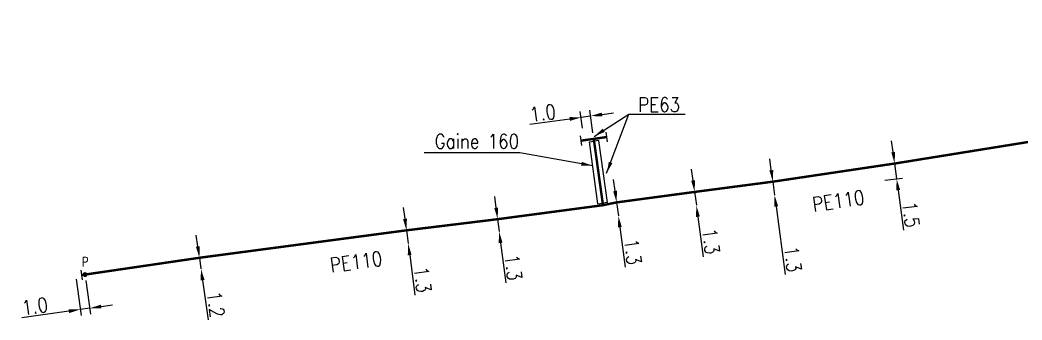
# Model space of a CAD drawing. Header units: millimetres. Extents: x 108996 to 110000, y 121000 to 122001.
# Drawn here: x 109760.5 to 109864.9, y 121576.7 to 121607.9 of the extents above; entities that cross this region are included whole.
import ezdxf
from ezdxf.enums import TextEntityAlignment as Align

# ---------------------------------------------------------------- set-up
doc = ezdxf.new("R2010")
doc.units = ezdxf.units.MM
doc.header["$PDMODE"] = 34
doc.linetypes.add('L_100_PE', pattern=[14, 10, -1.5, 1, -1.5])
doc.layers.get('0').update_dxf_attribs({"linetype": 'CONTINUOUS'})
doc.layers.get('Defpoints').update_dxf_attribs({"linetype": 'CONTINUOUS'})
for name, color, linetype in [('L_140', 3, 'CONTINUOUS'), ('L_300', 7, 'CONTINUOUS'), ('L_340', 7, 'CONTINUOUS'), ('L_400', 7, 'CONTINUOUS')]:
    doc.layers.add(name, color=color, linetype=linetype)
doc.styles.add('G_ROMANS', font='ROMANS.SHX', dxfattribs={"width": 0.75})
doc.styles.get("Standard").update_dxf_attribs({"font": 'romans.shx', "width": 0.85})
doc.dimstyles.get("Standard").update_dxf_attribs({"dimtxt": 1.5, "dimasz": 1.2, "dimexe": 0.625, "dimexo": 0.625, "dimgap": 0.25, "dimtad": 1, "dimdec": 1, "dimzin": 0, "dimdsep": 46, "dimtxsty": 'Standard', "dimcen": -0.5, "dimadec": 0, "dimazin": 0, "dimtfac": 1, "dimtdec": 1, "dimtmove": 0, "dimatfit": 3, "dimfxl": 0, "dimtolj": 1, "dimtzin": 0, "dimarcsym": 0})

# ---------------------------------------------------------------- blocks, each defined once
blk = doc.blocks.new('*D18')
at = {"layer": 'Defpoints', "color": 0, "linetype": 'Continuous', "transparency": 16777216}
for p in [(109766.27, 121581.54), (109767.3, 121581.4), (109766.8, 121577.76)]:
    blk.add_point(p, dxfattribs=at)
at = {"layer": 'L_340', "color": 0, "linetype": 'Continuous', "lineweight": -2, "transparency": 16777216}
for p, q in [((109766.36, 121580.92), (109766.89, 121577.14)), ((109767.39, 121580.79), (109767.88, 121577.28)), ((109765.62, 121577.59), (109760.73, 121576.9)), ((109767.8, 121577.9), (109766.8, 121577.76)), ((109768.98, 121578.06), (109770.17, 121578.23))]:
    blk.add_line(p, q, dxfattribs=at)
at = {"layer": 'L_340', "color": 0, "linetype": 'Continuous', "transparency": 16777216}
for points in [[(109765.59, 121577.79), (109765.64, 121577.39), (109766.8, 121577.76)], [(109768.96, 121578.26), (109769.01, 121577.87), (109767.8, 121577.9)]]:
    blk.add_solid(points, dxfattribs=at)
at = {"layer": 'L_340', "color": 0, "linetype": 'Continuous', "transparency": 16777216, "insert": (109762.07, 121578.1), "char_height": 1.5, "attachment_point": 5, "rotation": 8.0689}
blk.add_mtext('\\A1;1.0', dxfattribs=at)
blk = doc.blocks.new('*D19')
at = {"layer": 'Defpoints', "color": 0, "linetype": 'Continuous', "transparency": 16777216}
for p in [(109800.79, 121586.01), (109800.97, 121584.63), (109800.97, 121584.63)]:
    blk.add_point(p, dxfattribs=at)
at = {"layer": 'L_140', "color": 0, "linetype": 'Continuous', "lineweight": -2, "transparency": 16777216}
for p, q in [((109800.64, 121587.2), (109800.49, 121588.39)), ((109800.79, 121586.01), (109800.97, 121584.63)), ((109800.35, 121584.55), (109800.35, 121584.55)), ((109801.13, 121583.44), (109801.66, 121579.25))]:
    blk.add_line(p, q, dxfattribs=at)
at = {"layer": 'L_140', "color": 0, "linetype": 'Continuous', "transparency": 16777216}
for points in [[(109800.84, 121587.23), (109800.44, 121587.18), (109800.79, 121586.01)], [(109801.32, 121583.46), (109800.93, 121583.41), (109800.97, 121584.63)]]:
    blk.add_solid(points, dxfattribs=at)
at = {"layer": 'L_140', "color": 0, "linetype": 'Continuous', "transparency": 16777216, "insert": (109802.47, 121580.86), "char_height": 1.5, "attachment_point": 5, "rotation": 277.3383}
blk.add_mtext('\\A1;1.3', dxfattribs=at)
blk = doc.blocks.new('*D20')
at = {"layer": 'Defpoints', "color": 0, "linetype": 'Continuous', "transparency": 16777216}
for p in [(109810.29, 121587.17), (109810.45, 121585.88), (109810.45, 121585.88)]:
    blk.add_point(p, dxfattribs=at)
at = {"layer": 'L_140', "color": 0, "linetype": 'Continuous', "lineweight": -2, "transparency": 16777216}
for p, q in [((109810.14, 121588.36), (109809.99, 121589.55)), ((109810.29, 121587.17), (109810.45, 121585.88)), ((109810.6, 121584.69), (109811.13, 121580.53))]:
    blk.add_line(p, q, dxfattribs=at)
at = {"layer": 'L_140', "color": 0, "linetype": 'Continuous', "transparency": 16777216}
for points in [[(109810.34, 121588.39), (109809.94, 121588.34), (109810.29, 121587.17)], [(109810.8, 121584.72), (109810.4, 121584.67), (109810.45, 121585.88)]]:
    blk.add_solid(points, dxfattribs=at)
at = {"layer": 'L_140', "color": 0, "linetype": 'Continuous', "transparency": 16777216, "insert": (109811.93, 121582.14), "char_height": 1.5, "attachment_point": 5, "rotation": 277.1834}
blk.add_mtext('\\A1;1.3', dxfattribs=at)
blk = doc.blocks.new('*D21')
at = {"layer": 'Defpoints', "color": 0, "linetype": 'Continuous', "transparency": 16777216}
for p in [(109822.69, 121588.92), (109822.87, 121587.53), (109822.87, 121587.53)]:
    blk.add_point(p, dxfattribs=at)
at = {"layer": 'L_140', "color": 0, "linetype": 'Continuous', "lineweight": -2, "transparency": 16777216}
for p, q in [((109822.53, 121590.11), (109822.37, 121591.3)), ((109822.69, 121588.92), (109822.87, 121587.53)), ((109823.03, 121586.34), (109823.59, 121582.16))]:
    blk.add_line(p, q, dxfattribs=at)
at = {"layer": 'L_140', "color": 0, "linetype": 'Continuous', "transparency": 16777216}
for points in [[(109822.73, 121590.14), (109822.33, 121590.08), (109822.69, 121588.92)], [(109823.23, 121586.37), (109822.83, 121586.32), (109822.87, 121587.53)]]:
    blk.add_solid(points, dxfattribs=at)
at = {"layer": 'L_140', "color": 0, "linetype": 'Continuous', "transparency": 16777216, "insert": (109824.38, 121583.77), "char_height": 1.5, "attachment_point": 5, "rotation": 277.5971}
blk.add_mtext('\\A1;1.3', dxfattribs=at)
blk = doc.blocks.new('*D22')
at = {"layer": 'Defpoints', "color": 0, "linetype": 'Continuous', "transparency": 16777216}
for p in [(109830.82, 121590.01), (109831, 121588.62), (109831, 121588.62)]:
    blk.add_point(p, dxfattribs=at)
at = {"layer": 'L_140', "color": 0, "linetype": 'Continuous', "lineweight": -2, "transparency": 16777216}
for p, q in [((109830.66, 121591.2), (109830.5, 121592.38)), ((109830.82, 121590.01), (109831, 121588.62)), ((109831.16, 121587.43), (109831.72, 121583.25))]:
    blk.add_line(p, q, dxfattribs=at)
at = {"layer": 'L_140', "color": 0, "linetype": 'Continuous', "transparency": 16777216}
for points in [[(109830.86, 121591.22), (109830.46, 121591.17), (109830.82, 121590.01)], [(109831.36, 121587.46), (109830.96, 121587.4), (109831, 121588.62)]]:
    blk.add_solid(points, dxfattribs=at)
at = {"layer": 'L_140', "color": 0, "linetype": 'Continuous', "transparency": 16777216, "insert": (109832.52, 121584.86), "char_height": 1.5, "attachment_point": 5, "rotation": 277.6327}
blk.add_mtext('\\A1;1.3', dxfattribs=at)
blk = doc.blocks.new('*D23')
at = {"layer": 'Defpoints', "color": 0, "linetype": 'Continuous', "transparency": 16777216}
for p in [(109838.97, 121591.08), (109839.15, 121589.69), (109839.15, 121589.69)]:
    blk.add_point(p, dxfattribs=at)
at = {"layer": 'L_140', "color": 0, "linetype": 'Continuous', "lineweight": -2, "transparency": 16777216}
for p, q in [((109838.81, 121592.27), (109838.65, 121593.46)), ((109838.97, 121591.08), (109839.15, 121589.69)), ((109839.31, 121588.5), (109840.26, 121581.39))]:
    blk.add_line(p, q, dxfattribs=at)
at = {"layer": 'L_140', "color": 0, "linetype": 'Continuous', "transparency": 16777216}
for points in [[(109839.01, 121592.29), (109838.61, 121592.24), (109838.97, 121591.08)], [(109839.51, 121588.53), (109839.11, 121588.48), (109839.15, 121589.69)]]:
    blk.add_solid(points, dxfattribs=at)
at = {"layer": 'L_140', "color": 0, "linetype": 'Continuous', "transparency": 16777216, "insert": (109841.05, 121583), "char_height": 1.5, "attachment_point": 5, "rotation": 277.5614}
blk.add_mtext('\\A1;1.3', dxfattribs=at)
blk = doc.blocks.new('*D24')
at = {"layer": 'Defpoints', "color": 0, "linetype": 'Continuous', "transparency": 16777216}
for p in [(109851.66, 121592.97), (109850.02, 121591.13), (109851.87, 121591.38)]:
    blk.add_point(p, dxfattribs=at)
at = {"layer": 'L_140', "color": 0, "linetype": 'Continuous', "lineweight": -2, "transparency": 16777216}
for p, q in [((109851.5, 121594.15), (109851.35, 121595.34)), ((109851.66, 121592.97), (109851.87, 121591.38)), ((109850.64, 121591.22), (109852.49, 121591.46)), ((109852.03, 121590.19), (109852.58, 121586.04))]:
    blk.add_line(p, q, dxfattribs=at)
at = {"layer": 'L_140', "color": 0, "linetype": 'Continuous', "transparency": 16777216}
for points in [[(109851.7, 121594.18), (109851.31, 121594.13), (109851.66, 121592.97)], [(109852.23, 121590.22), (109851.83, 121590.16), (109851.87, 121591.38)]]:
    blk.add_solid(points, dxfattribs=at)
at = {"layer": 'L_140', "color": 0, "linetype": 'Continuous', "transparency": 16777216, "insert": (109853.37, 121587.65), "char_height": 1.5, "attachment_point": 5, "rotation": 277.5403}
blk.add_mtext('\\A1;1.5', dxfattribs=at)
blk = doc.blocks.new('*D35')
at = {"layer": 'Defpoints', "color": 0, "linetype": 'Continuous', "transparency": 16777216}
for p in [(109818.99, 121597.78), (109819.23, 121596.05), (109820.31, 121595.54)]:
    blk.add_point(p, dxfattribs=at)
at = {"layer": 'L_140', "color": 0, "linetype": 'Continuous', "lineweight": -2, "transparency": 16777216}
for p, q in [((109819.14, 121596.67), (109818.9, 121598.4)), ((109820.22, 121596.16), (109819.89, 121598.54)), ((109821.17, 121598.08), (109822.36, 121598.25)), ((109817.8, 121597.61), (109813.65, 121597.03)), ((109819.98, 121597.92), (109818.99, 121597.78))]:
    blk.add_line(p, q, dxfattribs=at)
at = {"layer": 'L_140', "color": 0, "linetype": 'Continuous', "transparency": 16777216}
for points in [[(109821.14, 121598.28), (109821.2, 121597.88), (109819.98, 121597.92)], [(109817.77, 121597.81), (109817.83, 121597.41), (109818.99, 121597.78)]]:
    blk.add_solid(points, dxfattribs=at)
at = {"layer": 'L_140', "color": 0, "linetype": 'Continuous', "transparency": 16777216, "insert": (109814.99, 121598.23), "char_height": 1.5, "attachment_point": 5, "rotation": 7.9401}
blk.add_mtext('\\A1;1.0', dxfattribs=at)
blk = doc.blocks.new('L_300_12')
at = {"color": 0, "linetype": 'Continuous', "const_width": 0.248, "flags": 128}
blk.add_lwpolyline([(-0.13, 0, 1), (0.13, 0, 1)], format="xyb", close=True, dxfattribs=at)
at = {"linetype": 'Continuous', "style": 'G_ROMANS', "width": 0.75}
blk.add_attdef('P', text='', height=1, dxfattribs=at).set_placement((0, 1.33), align=Align.MIDDLE_CENTER)
at = {"color": 0, "linetype": 'Continuous', "width": 0.75, "flags": 3}
for tag, p in [('DEF_LEG', (0, -5)), ('DEF_COUP', (0, -7.5)), ('DEF_TYPE', (0, -10))]:
    blk.add_attdef(tag, text='', height=1.2, dxfattribs=at).set_placement(p, align=Align.MIDDLE)
blk = doc.blocks.new('L_340_07')
at = {"color": 0, "linetype": 'Continuous', "const_width": 0.25, "flags": 128}
blk.add_lwpolyline([(0, 0), (1.25, 0)], dxfattribs=at)
at = {"color": 0, "linetype": 'Continuous', "flags": 128}
blk.add_lwpolyline([(1.25, -0.5), (1.25, 0.5)], dxfattribs=at)
at = {"color": 0, "linetype": 'Continuous', "width": 0.75, "flags": 3}
for tag, p in [('DEF_LEG', (0.72, -3.47)), ('DEF_COUP', (0.72, -5.97)), ('DEF_TYPE', (0.72, -8.47))]:
    blk.add_attdef(tag, text='', height=1.2, dxfattribs=at).set_placement(p, align=Align.MIDDLE)
blk = doc.blocks.new('*D36')
at = {"layer": 'Defpoints', "color": 0, "linetype": 'Continuous', "transparency": 16777216}
for p in [(109779.22, 121583.15), (109779.38, 121582.01), (109779.38, 121582.01)]:
    blk.add_point(p, dxfattribs=at)
at = {"layer": 'L_140', "color": 0, "linetype": 'Continuous', "lineweight": -2, "transparency": 16777216}
for p, q in [((109779.05, 121584.33), (109778.88, 121585.52)), ((109779.22, 121583.15), (109779.38, 121582.01)), ((109779.55, 121580.82), (109780.14, 121576.67))]:
    blk.add_line(p, q, dxfattribs=at)
at = {"layer": 'L_140', "color": 0, "linetype": 'Continuous', "transparency": 16777216}
for points in [[(109779.25, 121584.36), (109778.85, 121584.31), (109779.22, 121583.15)], [(109779.75, 121580.85), (109779.35, 121580.79), (109779.38, 121582.01)]]:
    blk.add_solid(points, dxfattribs=at)
at = {"layer": 'L_140', "color": 0, "linetype": 'Continuous', "transparency": 16777216, "insert": (109780.92, 121578.29), "char_height": 1.5, "attachment_point": 5, "rotation": 278.0453}
blk.add_mtext('\\A1;1.2', dxfattribs=at)

msp = doc.modelspace()

# ---------------------------------------------------------------- linework, layer by layer
at = {"layer": 'L_140', "linetype": 'L_100_PE', "const_width": 0.25, "flags": 128}
for points in [[(109767.3, 121581.4), (109779.22, 121583.15), (109800.79, 121586.01), (109810.29, 121587.17), (109821.27, 121588.63), (109822.69, 121588.92), (109822.69, 121588.92), (109830.82, 121590.01), (109838.97, 121591.08), (109851.66, 121592.97), (109867.6, 121595.54), (109873.74, 121596.35), (109884.58, 121597.75), (109890.38, 121598.64), (109902.67, 121600.52), (109913.21, 121601.88), (109937.98, 121605.1), (109937.98, 121605.1), (109937.98, 121605.1), (109937.98, 121605.1), (109937.98, 121605.1), (109944.68, 121605.78), (109948.17, 121606.3), (109954.84, 121607.43), (109960.31, 121607.7), (109963.68, 121607.58), (109966.67, 121607.31), (109966.81, 121607.77), (109967.93, 121607.51), (109967.81, 121606.99), (109972.69, 121604.84), (109981.09, 121602.96), (109986.49, 121601.51), (109992.95, 121599.69), (109997.2, 121598.62), (110000, 121597.88)], [(109821.3, 121595.68), (109820.31, 121595.54), (109819.32, 121595.4)], [(109820.31, 121595.54), (109821.27, 121588.63)]]:
    msp.add_lwpolyline(points, dxfattribs=at)
at = {"layer": 'L_400', "color": 7, "linetype": 'CONTINUOUS'}
for p, q in [((109819.85, 121595.22), (109820.35, 121595.29)), ((109820.75, 121588.78), (109819.85, 121595.22)), ((109820.84, 121595.36), (109820.35, 121595.29)), ((109821.74, 121588.92), (109820.84, 121595.36)), ((109820.75, 121588.78), (109821.24, 121588.85)), ((109821.74, 121588.92), (109821.24, 121588.85))]:
    msp.add_line(p, q, dxfattribs=at)

# ---------------------------------------------------------------- block references
at = {"layer": 'L_300'}
msp.add_blockref('L_300_12', (109767.3, 121581.4), dxfattribs=at).add_auto_attribs({'P': 'P'})
at = {"layer": 'L_340', "xscale": 0.3}
for p, rotation in [((109821.3, 121595.68), 7.940124444850163), ((109819.32, 121595.4), 187.940124443691), ((109767.3, 121581.4), 187.6216277848335)]:
    msp.add_blockref('L_340_07', p, dxfattribs=dict(at, rotation=rotation))

# ---------------------------------------------------------------- texts
at = {"layer": 'L_140', "linetype": 'Continuous', "width": 0.85}
for rotation, p in [(8.4538, (109843.2, 121587.94)), (7.7193, (109792.94, 121581.62))]:
    msp.add_text('PE110', height=1.5, rotation=rotation, dxfattribs=at).set_placement(p)
at = {"layer": 'L_140', "linetype": 'Continuous', "insert": (109824.93, 121598.35), "char_height": 1.5, "attachment_point": 7}
msp.add_mtext('\\A1;PE63', dxfattribs=at)
at = {"layer": 'L_400', "linetype": 'Continuous', "insert": (109812.53, 121594.53), "char_height": 1.5, "attachment_point": 9}
msp.add_mtext('\\A1;Gaine 160', dxfattribs=at)

# ---------------------------------------------------------------- dimensions: what is measured, and where the dimension line sits
at = {"layer": 'L_140', "linetype": 'Continuous'}
for base, p1, p2, angle, override, picture, middle in [((109818.99, 121597.78), (109820.31, 121595.54), (109819.23, 121596.05), 7.9401, {"dimatfit": 0}, '*D35', (109815.13, 121597.24)), ((109810.45, 121585.88), (109810.29, 121587.17), (109810.45, 121585.88), 97.1834, {"dimscale": 1, "dimlfac": 1, "dimlunit": 2, "dimatfit": 0}, '*D20', (109810.94, 121582.02)), ((109779.3816, 121582.0065), (109779.2206, 121583.1452), (109779.3816, 121582.0065), 98.0453, {"dimatfit": 0}, '*D36', (109779.9267, 121578.1502))]:
    dim = msp.add_linear_dim(base=base, p1=p1, p2=p2, angle=angle, dimstyle='Standard', override=override, dxfattribs=at)
    dim.commit()
    dim.dimension.update_dxf_attribs({"geometry": picture, "text_midpoint": middle, "dimtype": 160})
for base, p1, p2, angle, text, override, picture, middle in [((109851.87, 121591.38), (109851.66, 121592.97), (109850.02, 121591.13), 97.5403, '1.5', {"dimatfit": 0}, '*D24', (109852.38, 121587.52)), ((109839.15, 121589.69), (109838.97, 121591.08), (109839.15, 121589.69), 97.5614, '1.3', {"dimatfit": 0}, '*D23', (109840.06, 121582.87)), ((109831, 121588.62), (109830.82, 121590.01), (109831, 121588.62), 97.6327, '1.3', {"dimscale": 1, "dimlfac": 1, "dimlunit": 2, "dimatfit": 0}, '*D22', (109831.52, 121584.73)), ((109822.87, 121587.53), (109822.69, 121588.92), (109822.87, 121587.53), 97.5971, '1.3', {"dimscale": 1, "dimlfac": 1, "dimlunit": 2, "dimatfit": 0}, '*D21', (109823.39, 121583.64)), ((109800.97, 121584.63), (109800.79, 121586.01), (109800.97, 121584.63), 97.3383, '1.3', {"dimscale": 1, "dimlfac": 1, "dimlunit": 2, "dimatfit": 0}, '*D19', (109801.47, 121580.73))]:
    dim = msp.add_linear_dim(base=base, p1=p1, p2=p2, angle=angle, text=text, dimstyle='Standard', override=override, dxfattribs=at)
    dim.commit()
    dim.dimension.update_dxf_attribs({"geometry": picture, "text_midpoint": middle, "dimtype": 160})
at = {"layer": 'L_340', "linetype": 'Continuous'}
dim = msp.add_linear_dim(base=(109766.8, 121577.76), p1=(109767.3, 121581.4), p2=(109766.27, 121581.54), angle=8.0689, dimstyle='Standard', override={"dimatfit": 0}, dxfattribs=at)
dim.commit()
dim.dimension.update_dxf_attribs({"geometry": '*D18', "text_midpoint": (109762.21, 121577.1), "dimtype": 160})

# ---------------------------------------------------------------- leaders
at = {"layer": 'L_140', "linetype": 'Continuous'}
msp.add_leader([(109820.34, 121595.79), (109823.95, 121598.1)], dimstyle='Standard', dxfattribs=at)
at = {"layer": 'L_140', "linetype": 'Continuous', "annotation_type": 0, "has_hookline": 1, "hookline_direction": 0, "text_width": 4.43}
msp.add_leader([(109821.65, 121591.96), (109823.95, 121598.1), (109825.15, 121598.1)], dimstyle='Standard', dxfattribs=at)
at = {"layer": 'L_400', "linetype": 'Continuous', "annotation_type": 0, "has_hookline": 1, "hookline_direction": 1, "text_width": 9.71}
msp.add_leader([(109820.2, 121592.74), (109812.61, 121594.1)], dimstyle='Standard', override={"dimgap": 0.25, "dimtad": 1}, dxfattribs=at)

doc.saveas('drawing.dxf')
